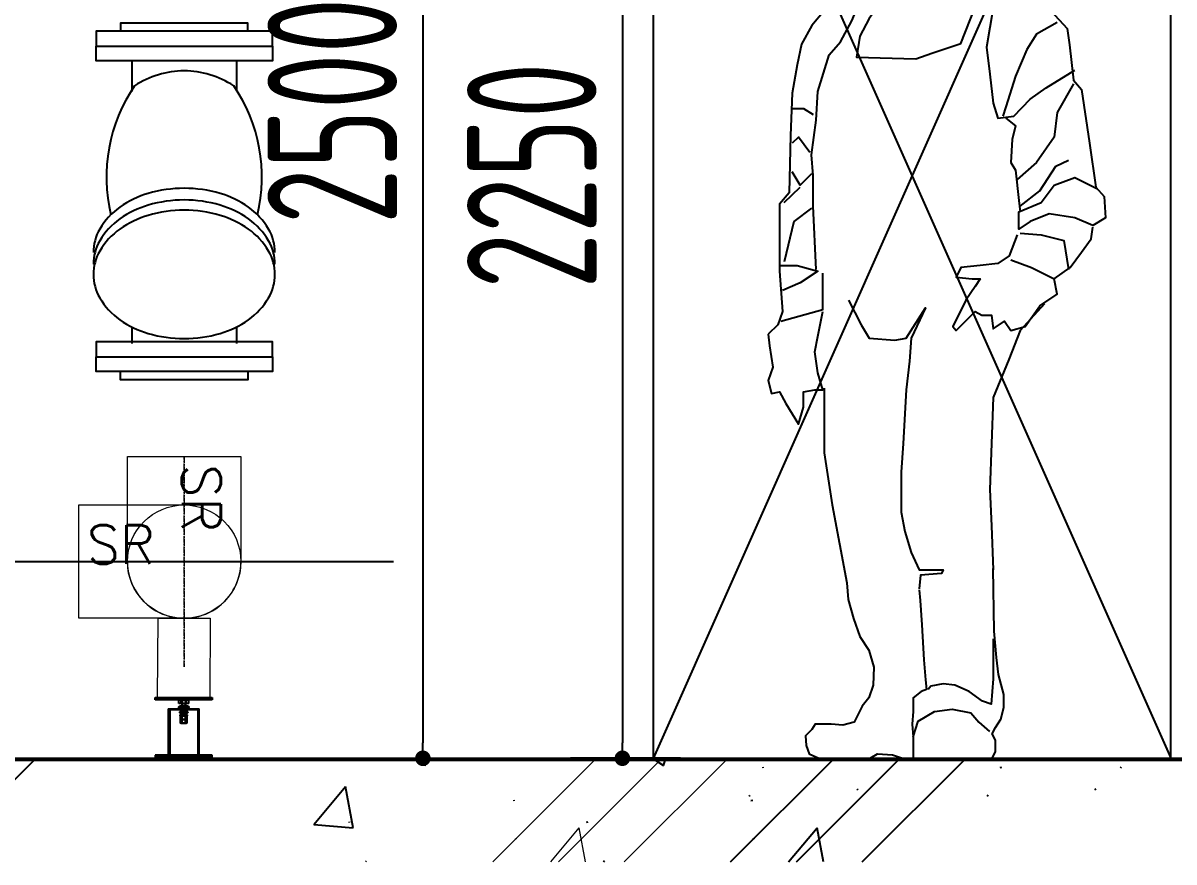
# Model space of a CAD drawing. Extents: x -181672 to 290600, y -29000 to 395522.
# Drawn here: x -98685 to -96462, y 34574 to 36194 of the extents above; entities that cross this region are included whole.
import ezdxf

# ---------------------------------------------------------------- set-up
doc = ezdxf.new("R2010")
doc.units = 0
doc.header["$LTSCALE"] = 10
doc.linetypes.add('XFM7P20PCW$0$CENTER', pattern=[2, 1.25, -0.25, 0.25, -0.25])
for name, color, linetype, lineweight in [('XFM7P20PCW$0$A-FLOR', 252, 'Continuous', 9), ('XFM7P20PCW$0$A-FLOR-1', 252, 'Continuous', 9), ('XFM7P20PCW$0$M-PIPE--2', 252, 'Continuous', 9)]:
    doc.layers.add(name, color=color, linetype=linetype, lineweight=lineweight)
for name, color, linetype in [('XFM7P20PCW$0$C.EQ', 252, 'Continuous'), ('XFM7P20PCW$0$M-CWTR-VAVE', 252, 'Continuous'), ('XFM7P20PCW$0$SH-LINE-252', 252, 'Continuous'), ('XFM7P20PCW$0$U-CV-DIM', 252, 'Continuous'), ('XFM7P20PCW$0$避震器', 252, 'Continuous')]:
    doc.layers.add(name, color=color, linetype=linetype)
doc.styles.add('XFM7P20PCW$0$PX-TEXT', font='isocp.shx', dxfattribs={"width": 0.7, "bigfont": 'chineset.shx'})
doc.styles.add('XFM7P20PCW$0$Standard', font='txt.shx', dxfattribs={"bigfont": 'chineset.shx'})
doc.dimstyles.new('XFM7P20PCW$0$PX-400', dxfattribs={"dimscale": 1000, "dimtxt": 0.25, "dimasz": 0.03, "dimexe": 0.1, "dimexo": 0.1, "dimgap": 0.05, "dimtad": 1, "dimdec": 0, "dimzin": 0, "dimdsep": 46, "dimtxsty": 'XFM7P20PCW$0$PX-TEXT', "dimblk": 'XFM7P20PCW$0$_Dot', "dimcen": 2, "dimclrd": 2, "dimclre": 1, "dimclrt": 4, "dimadec": 0, "dimazin": 0, "dimtfac": 1, "dimtdec": 0, "dimtix": 1, "dimtmove": 2, "dimatfit": 3, "dimfxl": 1, "dimtvp": 1, "dimtolj": 1, "dimtzin": 0, "dimarcsym": 0})

# ---------------------------------------------------------------- blocks, each defined once
blk = doc.blocks.new('XFM7P20PCW$0$_Dot')
at = {"color": 0, "linetype": 'ByBlock', "lineweight": -2}
blk.add_line((-0.5, 0), (-1, 0), dxfattribs=at)
at = {"color": 0, "linetype": 'ByBlock', "const_width": 0.5}
blk.add_lwpolyline([(-0.25, 0, 1), (0.25, 0, 1)], format="xyb", close=True, dxfattribs=at)
blk = doc.blocks.new('*D648')
at = {"layer": 'DEFPOINTS', "color": 0, "transparency": 16777216}
for p in [(-97912.8, 37274.5), (-98034.8, 34774.6), (-97912.8, 34774.6)]:
    blk.add_point(p, dxfattribs=at)
at = {"layer": 'XFM7P20PCW$0$U-CV-DIM', "color": 2, "lineweight": -2, "transparency": 16777216}
blk.add_line((-97912.8, 37244.5), (-97912.8, 34804.6), dxfattribs=at)
at = {"layer": 'XFM7P20PCW$0$U-CV-DIM', "color": 1, "lineweight": -2, "transparency": 16777216}
blk.add_line((-97934.8, 34774.6), (-97812.8, 34774.6), dxfattribs=at)
at = {"layer": 'XFM7P20PCW$0$U-CV-DIM', "color": 2, "lineweight": -2, "transparency": 16777216, "xscale": 30, "yscale": 30, "zscale": 30}
for p, rotation in [((-97912.8, 37274.5), 90), ((-97912.8, 34774.6), 270)]:
    blk.add_blockref('XFM7P20PCW$0$_Dot', p, dxfattribs=dict(at, rotation=rotation))
at = {"layer": 'XFM7P20PCW$0$U-CV-DIM', "color": 4, "transparency": 16777216, "insert": (-98087.9, 36024.6), "char_height": 250, "attachment_point": 5, "rotation": 90, "style": 'XFM7P20PCW$0$PX-TEXT'}
blk.add_mtext('\\A1;2500', dxfattribs=at)
blk = doc.blocks.new('XFM7P20PCW$0$A$C11510676')
at = {"layer": 'XFM7P20PCW$0$M-CWTR-VAVE', "linetype": 'ByBlock'}
for p, q in [((40438.4, -14663.7), (40406.8, -14663.7)), ((40952.4, -14663.7), (40893.2, -14663.7)), ((40438.4, -14865.3), (40406.8, -14865.3)), ((40952.4, -14865.3), (40896.6, -14865.3))]:
    blk.add_line(p, q, dxfattribs=at)
for points in [[(40380.9, -14934.8), (40352.4, -14934.8), (40352.4, -14594.3), (40380.9, -14594.3), (40380.9, -14934.8)], [(40380.9, -14934.8), (40409.5, -14934.8), (40409.5, -14594.3), (40380.9, -14594.3), (40380.9, -14934.8)], [(40980.9, -14934.8), (40952.4, -14934.8), (40952.4, -14594.3), (40980.9, -14594.3), (40980.9, -14934.8)], [(40980.9, -14934.8), (41009.5, -14934.8), (41009.5, -14594.3), (40980.9, -14594.3), (40980.9, -14934.8)], [(40352.4, -14887.5), (40336.5, -14887.5), (40336.5, -14641.5), (40352.4, -14641.5)], [(41009.5, -14887.5), (41025.4, -14887.5), (41025.4, -14641.5), (41009.5, -14641.5)]]:
    blk.add_lwpolyline(points, dxfattribs=at)
blk.add_lwpolyline([(40540, -14589.2, 0.133256), (40495, -14601.4, 0.106756), (40452.3, -14640.5, 0.082828), (40426, -14695.1, 0.071352), (40416, -14764.5, 0.071352), (40426, -14834, 0.082828), (40452.3, -14888.5, 0.106756), (40495, -14927.6, 0.133256), (40540, -14939.8, 0.133256), (40585, -14927.6, 0.106756), (40627.6, -14888.5, 0.082828), (40654, -14834, 0.071352), (40664, -14764.5, 0.071352), (40654, -14695.1, 0.082828), (40627.6, -14640.5, 0.106756), (40585, -14601.4, 0.133256)], format="xyb", close=True, dxfattribs=at)
for points in [[(40559.7, -14939.8, 0.133256), (40604.8, -14927.6, 0.106756), (40647.4, -14888.5, 0.082828), (40673.7, -14834, 0.071352), (40683.7, -14764.5, 0.071352), (40673.7, -14695.1, 0.082828), (40647.4, -14640.5, 0.106756), (40604.8, -14601.4, 0.133256), (40559.7, -14589.2, 0.133256)], [(40582.3, -14939.8, 0.133256), (40627.4, -14927.6, 0.106756), (40670, -14888.5, 0.082828), (40696.3, -14834, 0.071352), (40706.3, -14764.5, 0.071352), (40696.3, -14695.1, 0.082828), (40670, -14640.5, 0.106756), (40627.4, -14601.4, 0.133256), (40582.3, -14589.2, 0.133256)]]:
    blk.add_lwpolyline(points, format="xyb", dxfattribs=at)
for centre, radius, start, end in [((40727.9, -14927.2), 312.9, 55.6598, 103.449), ((40745.2, -14769.3), 188.2, 1.4539, 32.2502), ((40745.2, -14759.7), 188.2, 327.7498, 358.5461), ((40727.9, -14601.8), 312.9, 256.551, 304.3402)]:
    blk.add_arc(centre, radius, start, end, dxfattribs=at)
blk = doc.blocks.new('XFM7P20PCW$0$A$C5F2A0C79')
at = {"color": 1, "linetype": 'XFM7P20PCW$0$CENTER'}
for p, q in [((0, 203.2), (0, -203.2)), ((203.2, 0), (-203.2, 0))]:
    blk.add_line(p, q, dxfattribs=at)
at = {"color": 0}
blk.add_lwpolyline([(0, -109.5), (-203.2, -109.5), (-203.2, 109.5), (0, 109.5)], dxfattribs=at)
blk.add_arc((0, 0), 109.5, 270, 90, dxfattribs=at)
at = {"color": 0, "style": 'XFM7P20PCW$0$Standard'}
blk.add_text('SR', height=75, dxfattribs=at).set_placement((-188.3, -4.4))
blk = doc.blocks.new('XFM7P20PCW$0$A$C03461BB6')
at = {"color": 1, "linetype": 'XFM7P20PCW$0$CENTER'}
for p, q in [((0, 203.2), (0, -203.2)), ((203.2, 0), (-203.2, 0))]:
    blk.add_line(p, q, dxfattribs=at)
at = {"color": 0}
blk.add_lwpolyline([(0, -109.5), (-203.2, -109.5), (-203.2, 109.5), (0, 109.5)], dxfattribs=at)
blk.add_circle((0, 0), 109.5, dxfattribs=at)
at = {"color": 0, "style": 'XFM7P20PCW$0$Standard'}
blk.add_text('SR', height=75, dxfattribs=at).set_placement((-188.3, -4.4))
blk = doc.blocks.new('*D645')
at = {"layer": 'DEFPOINTS', "color": 0, "transparency": 16777216}
for p in [(-97193.3, 37024.7), (-97527.5, 34774.6), (-97315.3, 34774.6)]:
    blk.add_point(p, dxfattribs=at)
at = {"layer": 'XFM7P20PCW$0$U-CV-DIM', "color": 1, "lineweight": -2, "transparency": 16777216}
for p, q in [((-97293.3, 37024.7), (-97627.5, 37024.7)), ((-97415.3, 34774.6), (-97627.5, 34774.6))]:
    blk.add_line(p, q, dxfattribs=at)
at = {"layer": 'XFM7P20PCW$0$U-CV-DIM', "color": 2, "lineweight": -2, "transparency": 16777216}
blk.add_line((-97527.5, 36994.7), (-97527.5, 34804.6), dxfattribs=at)
at = {"layer": 'XFM7P20PCW$0$U-CV-DIM', "color": 2, "lineweight": -2, "transparency": 16777216, "xscale": 30, "yscale": 30, "zscale": 30}
for p, rotation in [((-97527.5, 37024.7), 90), ((-97527.5, 34774.6), 270)]:
    blk.add_blockref('XFM7P20PCW$0$_Dot', p, dxfattribs=dict(at, rotation=rotation))
at = {"layer": 'XFM7P20PCW$0$U-CV-DIM', "color": 4, "transparency": 16777216, "insert": (-97702.5, 35899.7), "char_height": 250, "attachment_point": 5, "rotation": 90, "style": 'XFM7P20PCW$0$PX-TEXT'}
blk.add_mtext('\\A1;2250', dxfattribs=at)
blk = doc.blocks.new('XFM7P20PCW$0$Man-180')
at = {"color": 0, "linetype": 'ByBlock'}
for p, q in [((-150.3, 1649.7), (-153.8, 1608.9)), ((-97.7, 1649.7), (-70, 1649.7)), ((-70, 1649.7), (-66.5, 1638.5)), ((42.2, 1608.9), (42.2, 1656.8)), ((-66.5, 1638.5), (-26.3, 1642)), ((-26.3, 1642), (-20.3, 1597.7)), ((-4.5, 1601.2), (7.9, 1638.5)), ((7.9, 1638.5), (17.4, 1642)), ((17.4, 1642), (13.9, 1571.7)), ((-153.8, 1608.9), (-162.7, 1590.6)), ((-20.3, 1597.7), (-4.5, 1601.2)), ((35.7, 1590.6), (42.2, 1608.9)), ((-162.7, 1590.6), (-153.8, 1571.7)), ((17.4, 1556.9), (35.7, 1590.6)), ((-153.8, 1571.7), (-144.4, 1538.6)), ((1.5, 1568.2), (-1.5, 1531.6)), ((-1.5, 1531.6), (17.4, 1556.9)), ((13.9, 1571.7), (1.5, 1568.2)), ((-144.4, 1538.6), (-128.5, 1527.4)), ((-128.5, 1527.4), (-107.2, 1527.4)), ((-1.5, 1531.6), (1.5, 1509.1)), ((-144.4, 1483.1), (-141.6, 1495.5)), ((-253, 714.7), (-253, 589.5)), ((-253, 589.5), (-237.6, 489.6)), ((-237.6, 489.6), (-209.4, 338.4)), ((-81.4, 41.3), (-81.4, -0.3))]:
    blk.add_line(p, q, dxfattribs=at)
for points in [[(-197, 1646.1), (-166.2, 1671.5), (-166.2, 1741.8), (-150.3, 1767.8), (-97.7, 1797.3), (-10.9, 1800.9), (20.3, 1782.6), (57.6, 1756.6), (63.5, 1715.8), (63.5, 1668), (32.7, 1660.9), (-4.5, 1656.8), (-72.9, 1653.2), (-194, 1646.1)], [(-100.7, 1789.7), (-119.6, 1741.8), (-125.5, 1697.5)], [(-97.7, 1682.8), (-97.7, 1730.6), (-78.9, 1764.3), (-66.5, 1793.8)], [(-156.8, 1671.5), (-147.3, 1712.3), (-140.9, 1771.4)], [(-97.7, 1527.4), (-103.7, 1502), (-162.7, 1490.8), (-194, 1479.6), (-253, 1443), (-276.8, 1415.1), (-296.8, 1378.9), (-305.6, 1339), (-315, 1284.1), (-318, 1202.6), (-321, 1091.5), (-339.8, 1069.7), (-339.8, 940.3), (-333.4, 862.9), (-342.8, 836.9), (-361.7, 818.6)], [(-268.4, 943.9), (-274.4, 1066.1), (-274.4, 1125.2), (-277.8, 1165.3), (-268.4, 1232.1), (-265.4, 1287.6), (-243.6, 1357.9), (-221.8, 1383.3), (-199.9, 1424.1), (-175.1, 1483.1), (-144.4, 1483.1), (-150.3, 1450), (-166.2, 1428.2), (-184.6, 1394.5), (-191, 1353.8), (-75.9, 1350.2), (-45.1, 1361.4), (10.9, 1379.8), (38.7, 1450), (54.6, 1502)], [(1.5, 1509.1), (54.6, 1502), (91.8, 1487.3), (184.6, 1443), (215.8, 1409.3), (220.6, 1377.3), (228.2, 1309.5), (243.6, 1291.2), (259, 1187.8), (271.4, 1102.7), (287.3, 1084.4), (290.2, 1043.7), (265.4, 1028.9), (231.2, 1043.7), (181.6, 1051.4), (144.4, 1036.6), (122.5, 1021.8), (122.5, 1054.9), (166.2, 1073.2), (191, 1106.3), (231.2, 1121.1), (274.9, 1099.2)], [(79.4, 1487.3), (60.5, 1372.7), (67, 1320.7), (72.9, 1265.2), (82.4, 1235.6), (113.1, 1239.8), (144.4, 1272.8), (175.6, 1294.7), (231.2, 1328.4)], [(197, 1420.5), (156.8, 1398.1), (137.9, 1368.5), (116.6, 1317.1), (97.7, 1258.1), (91.8, 1239.8)], [(228.2, 1302.4), (197, 1246.9), (191, 1199), (156.8, 1150.6), (119.6, 1117.5)], [(-315, 1254.5), (-293.2, 1254.5), (-274.4, 1243.3)], [(97.7, 1235.6), (116.6, 1220.9), (110.1, 1194.9), (107.2, 1150.6), (116.6, 1135.8), (122.5, 1076.8), (125.5, 1054.9)], [(-280.8, 1169.5), (-302.6, 1199), (-315, 1187.8)], [(125.5, 1066.1), (163.2, 1095.7), (194, 1143.5), (218.8, 1154.7)], [(-277.8, 1128.7), (-299.7, 1106.3), (-315, 1132.3)], [(-330.4, 1073.2), (-299.7, 1102.7)], [(-277.8, 1062), (-312.1, 1036.6)], [(-312.1, 1036.6), (-330.4, 958.6)], [(119.6, 1010.6), (104.2, 969.8), (82.4, 955.1), (48.1, 951.5), (10.9, 947.4), (1.5, 929.1), (32.7, 925.5), (48.1, 925.5), (38.7, 910.8), (20.3, 884.8), (-4.5, 833.4), (1.5, 825.7), (38.7, 862.9), (51.1, 855.3), (70, 855.3), (72.9, 829.3), (94.8, 844), (107.2, 825.7), (134.9, 833.4), (163.2, 873.6), (197, 896), (191, 925.5), (221.8, 947.4), (243.6, 976.9), (262.4, 1002.9), (265.4, 1025.4)], [(125.5, 1014.1), (166.2, 1010.6), (209.4, 999.4), (218.8, 943.9)], [(107.2, 962.2), (147.3, 947.4), (191, 925.5)], [(-336.9, 951.5), (-305.6, 951.5), (-265.4, 940.3), (-299.7, 917.9), (-333.4, 903.1)], [(-336.9, 844), (-256, 866.5), (-256, 936.8)], [(-206.4, 884.8), (-181.6, 836.9), (-166.2, 811), (-116.6, 807.4), (-94.8, 811), (-57.6, 870), (-85.3, 811), (-88.3, 766.7), (-94.8, 711.1), (-100.7, 607.8), (-104.2, 552.3), (-104.2, 474.9), (-97.7, 437.7), (-85.3, 397.5), (-70, 363.8), (-23.3, 363.8), (-26.3, 356.8), (-67, 353.2), (-70, 327.2)], [(172.2, 877.7), (125.5, 825.7), (103.7, 770.2), (72.9, 696.4), (70, 607.8), (66.5, 519.2), (70, 448.9), (72.9, 363.8)], [(-361.7, 818.6), (-358.7, 796.2), (-352.2, 755.4), (-361.7, 729.5), (-355.2, 704.1), (-339.8, 707.6), (-327.4, 685.2), (-302.6, 645), (-293.2, 678.1), (-293.2, 707.6), (-271.4, 711.1), (-256, 711.1), (-265.4, 744.2), (-271.4, 785), (-265.4, 814.5), (-256, 862.9)], [(-209.4, 338.4), (-206.9, 306.5), (-196.5, 269.9), (-184.6, 235.1), (-167.2, 208.5), (-157.3, 176), (-158.8, 141.2), (-167.2, 116.9), (-179.6, 100.4), (-188, 83.9), (-195, 69.7), (-217.3, 63.8), (-239.6, 65.6), (-270.4, 65.6), (-277.3, 55.5), (-289.2, 43.1), (-287.8, 24.8), (-282.3, 8.3), (-263.4, 0), (-164.2, 0), (-150.3, 8.3), (-121.1, 6.5), (-102.2, 0), (-71.4, 0), (71.4, 0), (77.9, 12.4), (77.9, 34.8), (71.4, 47.3), (77.9, 59.7), (88.3, 75.6), (93.8, 98), (93.8, 122.9), (83.3, 161.8), (79.9, 194.3), (74.9, 245.7), (72.9, 366.2)], [(-69.5, 325.4), (-68, 304.8), (-64.5, 257.5), (-61, 190.2), (-57.6, 151.2), (-55.6, 132.9), (-66, 128.8), (-81.4, 116.9), (-81.4, 90.4), (-83.3, 65.6), (-81.4, 41.3), (-71.4, 71.5), (-40.2, 90.4), (-6, 94.5), (30.3, 88), (45.6, 69.7), (66, 51.4)], [(72.9, 230.9), (72.9, 153.6), (69.5, 104.5), (52.6, 110.5), (26.8, 128.8), (-1, 141.2), (-23.3, 143.5), (-47.1, 139.4), (-52.6, 132.9)]]:
    blk.add_lwpolyline(points, dxfattribs=at)
blk = doc.blocks.new('XFM7P20PCW$0$A$C0813008A')
at = {"layer": 'XFM7P20PCW$0$避震器', "ltscale": 0.0002}
for p, q in [((11, 23.5), (-11, 23.5)), ((-11, 23.5), (-11, 22.6)), ((-11, 22.6), (11, 22.6)), ((-1.96, 21.18), (-1.96, 22.38)), ((-1.47, 22.6), (1.47, 22.6)), ((-0.98, 21.18), (-0.98, 22.38)), ((-0.8, 22.5), (-0.7, 22.6)), ((-0.8, 20.18), (-0.8, 22.5)), ((0.8, 22.5), (-0.8, 22.5)), ((-0.7, 22.6), (-0.7, 20.18)), ((-0.7, 22.6), (0.7, 22.6)), ((-0.68, 23.5), (-0.68, 22.6)), ((0.7, 22.6), (0.7, 20.18)), ((0.7, 22.6), (0.8, 22.5)), ((0.72, 23.5), (0.72, 22.6)), ((0.8, 22.5), (0.8, 20.18)), ((0.98, 21.18), (0.98, 22.38)), ((1.96, 21.18), (1.96, 22.38)), ((11, 22.6), (11, 23.5)), ((-6, 1.2), (-6, 19.2)), ((6, 19.2), (-6, 19.2)), ((-6, 18.7), (6, 18.7)), ((-5.4, 18.7), (-5.4, 1.2)), ((-2, 19.2), (-2, 19.96)), ((-1.96, 21.18), (1.96, 21.18)), ((-1.9, 19.6), (-1.9, 19.4)), ((-1.25, 19.4), (-1.9, 19.4)), ((1.7, 19.8), (-1.7, 19.8)), ((-1.62, 18), (-1.62, 17.75)), ((-1.25, 18), (-1.62, 18)), ((-1.51, 20.18), (1.43, 20.18)), ((-1.25, 19.4), (-1.25, 19.2)), ((-1.25, 19.2), (-1.25, 19.31)), ((-1.25, 18.7), (-1.25, 18)), ((-1.02, 19.8), (-1.02, 19.96)), ((-0.95, 18.7), (-0.95, 17.7)), ((-0.8, 14.78), (-0.8, 18.7)), ((-0.7, 18.7), (-0.7, 14.78)), ((0.6, 21.18), (-0.6, 21.18)), ((-0.6, 21.18), (-0.6, 20.18)), ((-0.6, 20.18), (0.6, 20.18)), ((0, 20.1), (0, 17.37)), ((0.6, 20.18), (0.6, 21.18)), ((0.7, 18.7), (0.7, 14.78)), ((0.8, 18.7), (0.8, 14.78)), ((0.94, 19.8), (0.94, 19.96)), ((0.95, 18.7), (0.95, 17.7)), ((1.9, 19.4), (1.25, 19.4)), ((1.25, 19.4), (1.25, 19.2)), ((1.25, 19.2), (1.25, 19.31)), ((1.25, 18.7), (1.25, 18)), ((1.62, 18), (1.25, 18)), ((1.62, 18), (1.62, 17.75)), ((1.9, 19.6), (1.9, 19.4)), ((1.92, 19.2), (1.92, 19.96)), ((5.4, 18.7), (5.4, 1.2)), ((6, 19.2), (6, 1.2)), ((1.58, 17.7), (-1.58, 17.7)), ((-1.46, 16.78), (1.54, 16.78)), ((-1.46, 16.48), (-1.46, 16.78)), ((1.54, 16.48), (-1.46, 16.48)), ((1.54, 15.03), (-1.46, 15.03)), ((-1.35, 15.15), (-1.35, 16.33)), ((-1.35, 13.7), (-1.35, 14.88)), ((1.08, 15), (-1, 15)), ((1.08, 13.55), (-1, 13.55)), ((-0.86, 16.48), (-0.86, 16.78)), ((-0.65, 15.15), (-0.65, 16.33)), ((-0.65, 13.7), (-0.65, 14.88)), ((0.73, 16.33), (0.73, 15.15)), ((0.73, 14.88), (0.73, 13.7)), ((0.94, 16.78), (0.94, 16.48)), ((1.42, 16.33), (1.42, 15.15)), ((1.42, 14.88), (1.42, 13.7)), ((1.54, 16.78), (1.54, 16.48)), ((-11, 1.2), (11, 1.2)), ((-11, 0), (-11, 1.2)), ((11, 0.6), (-11, 0.6)), ((11, 0), (-11, 0)), ((-10.2, 1.2), (-10.2, 0)), ((-8.8, 1.2), (-8.8, 0)), ((8.8, 1.2), (8.8, 0)), ((10.2, 1.2), (10.2, 0)), ((11, 1.2), (11, 0))]:
    blk.add_line(p, q, dxfattribs=at)
for centre, radius, start, end in [((-1.47, 21.94), 0.659, 41.9134, 138.0866), ((0, 20.29), 2.31, 64.8501, 115.1499), ((1.47, 21.94), 0.659, 41.9134, 138.0866), ((-1.51, 19.52), 0.659, 41.9134, 138.0866), ((-1.7, 19.6), 0.2, 90, 180), ((-0.04, 17.87), 2.31, 64.8501, 115.1499), ((1.43, 19.52), 0.659, 41.9134, 138.0866), ((1.7, 19.6), 0.2, 0, 90), ((-1.58, 17.75), 0.05, 180, 270), ((-1, 16.01), 0.475, 43.1736, 136.8264), ((-1, 15.48), 0.475, 223.1736, 316.8264), ((-1, 14.56), 0.475, 43.1736, 136.8264), ((-1, 14.03), 0.475, 223.1736, 316.8264), ((0.04, 14.81), 1.68, 65.5673, 114.4327), ((0.04, 16.68), 1.68, 245.5673, 294.4327), ((0.04, 13.36), 1.68, 65.5673, 114.4327), ((0.04, 15.23), 1.68, 245.5673, 294.4327), ((1.08, 16.01), 0.475, 43.1736, 136.8264), ((1.08, 15.48), 0.475, 223.1736, 316.8264), ((1.08, 14.56), 0.475, 43.1736, 136.8264), ((1.08, 14.03), 0.475, 223.1736, 316.8264), ((1.58, 17.75), 0.05, 270, 0)]:
    blk.add_arc(centre, radius, start, end, dxfattribs=at)
blk.add_point((0.7, 22.6), dxfattribs=at)
blk = doc.blocks.new('XFM7P20PCW$0$A$Cd4ff1465')
at = {"layer": 'XFM7P20PCW$0$SH-LINE-252'}
blk.add_line((339.827, 9.91), (0, 9.91), dxfattribs=at)
blk = doc.blocks.new('XFM7P20PCW')
h = blk.add_hatch()
h.set_pattern_fill('FP_2', color=256, style=0, pattern_type=2)
h.set_pattern_definition([(45, (-97947.9, 33690.9), (-898.03, 898.03), []), (45, (-97947.9, 33817.9), (-898.03, 898.03), []), (45, (-97947.9, 33944.9), (-898.03, 898.03), []), (50, (-97947.9, 33690.9), (910.92, -79.696), [95.25, -1047.75]), (355, (-97947.9, 33690.9), (-176.214, 955.284), [76.2, -838.2]), (100.451, (-97872, 33684.3), (734.71, 875.583), [80.95, -890.45]), (46.184, (-97947.9, 33944.9), (1355.395, -210.21), [142.88, -1571.62]), (96.636, (-97835, 33927.4), (1187.01, 1237.14), [121.42, -1335.68]), (351.184, (-97948, 33945), (1187.03, 1237.13), [114.3, -1257.3]), (21, (-97820.9, 33881.4), (758.07, -511.326), [95.25, -1047.75]), (326, (-97820.9, 33881.4), (309.01, 920.94), [76.2, -838.2]), (71.451, (-97757.8, 33838.8), (1067.085, 409.607), [80.95, -890.45]), (37.5, (-97947.93, 33690.93), (15.443, 422.775), [3.353, -824.687, 3.353, -847.547, -841.375]), (37.5, (-97947.93, 33690.93), (15.443, 422.775), [-1678.94, 3.353, -838.022]), (7.5, (-97947.93, 33690.93), (334.098, 500.903), [3.353, -481.787, 3.353, -805.637, -320.675]), (7.5, (-97947.93, 33690.93), (334.098, 500.903), [-1294.13, 3.353, -317.322]), (327.5, (-98231.14, 33690.93), (677.955, -28.645), [3.353, -314.147, 3.353, -2301.697]), (327.5, (-98231.14, 33690.93), (677.955, -28.645), [-320.853, -987.247, 3.353, -1311.097]), (317.5, (-98358.14, 33690.93), (740.647, 127.133), [3.353, -409.397, 3.353, -654.507, -933.45]), (317.5, (-98358.14, 33690.93), (740.647, 127.133), [-1070.61, 3.353, -930.097])])
h.paths.add_polyline_path([(-89864.9152, 34574.36688), (-84654.74831, 34574.36688), (-84654.74831, 34774.36688), (-102215.81633, 34774.36688), (-102215.81633, 34574.36688), (-90442.284, 34574.36688)])
at = {"layer": 'XFM7P20PCW$0$A-FLOR-1'}
h = blk.add_hatch(dxfattribs=at)
h.set_pattern_fill('FP_2', color=256, style=0, pattern_type=2)
h.set_pattern_definition([(45, (-98407.5, 33690.9), (-898, 898), []), (45, (-98407.5, 33817.9), (-898, 898), []), (45, (-98407.5, 33944.9), (-898, 898), []), (50, (-98407.45, 33690.9), (910.92, -79.7), [95.25, -1047.75]), (355, (-98407.45, 33690.9), (-176.2, 955.3), [76.2, -838.2]), (100.45, (-98331.5, 33684.3), (734.7, 875.6), [80.95, -890.45]), (46.184, (-98407.5, 33944.9), (1355.4, -210.2), [142.9, -1571.6]), (96.636, (-98294.5, 33927.4), (1187, 1237.1), [121.4, -1335.7]), (351.184, (-98407.5, 33945), (1187, 1237.1), [114.3, -1257.3]), (21, (-98280.45, 33881.4), (758.07, -511.33), [95.25, -1047.75]), (326, (-98280.45, 33881.4), (309, 920.94), [76.2, -838.2]), (71.45, (-98217.3, 33838.8), (1067.1, 409.6), [80.95, -890.45]), (37.5, (-98407.45, 33690.93), (15.443, 422.775), [3.35, -824.69, 3.35, -847.55, -841.375]), (37.5, (-98407.45, 33690.93), (15.443, 422.775), [-1678.94, 3.35, -838.02]), (7.5, (-98407.45, 33690.93), (334.1, 500.9), [3.35, -481.79, 3.35, -805.64, -320.675]), (7.5, (-98407.45, 33690.93), (334.1, 500.9), [-1294.13, 3.35, -317.32]), (327.5, (-98690.66, 33690.93), (677.955, -28.645), [3.35, -314.15, 3.35, -2301.7]), (327.5, (-98690.66, 33690.93), (677.955, -28.645), [-320.85, -987.25, 3.35, -1311.1]), (317.5, (-98817.66, 33690.93), (740.65, 127.13), [3.35, -409.4, 3.35, -654.51, -933.45]), (317.5, (-98817.66, 33690.93), (740.65, 127.13), [-1070.61, 3.35, -930.1])])
h.paths.add_polyline_path([(-98374.69299, 34574.36688), (-96541.39299, 34574.36688), (-96541.39299, 34774.36688), (-98374.69299, 34774.36688), (-98374.69299, 34647.14251)])
at = {"color": 1}
for p, q in [((-96468.46995, 37024.72556), (-97468.3525, 34774.19912)), ((-97468.3525, 37024.72556), (-96468.35253, 34774.72556))]:
    blk.add_line(p, q, dxfattribs=at)
for p, q in [((-99155.79795, 35154.36688), (-97969.7032, 35154.36688)), ((-83866.7507, 34774.36688), (-103341.39299, 34774.36688)), ((-83866.7507, 34774.36688), (-103341.39299, 34774.36688))]:
    blk.add_line(p, q)
blk.add_lwpolyline([(-96468.46995, 37024.72556), (-97468.3525, 37024.72556), (-97468.3525, 34774.19912), (-96468.46995, 34774.19912)], close=True, dxfattribs=at)
at = {"layer": 'XFM7P20PCW$0$A-FLOR'}
blk.add_line((-96541.39299, 34774.36688), (-98374.69299, 34774.36688), dxfattribs=at)
at = {"layer": 'XFM7P20PCW$0$M-PIPE--2'}
blk.add_lwpolyline([(-98424.33578, 35044.82938), (-98323.47195, 35044.82938), (-98324.26107, 34891.86688), (-98425.1249, 34891.86688)], close=True, dxfattribs=at)
for name, p, xscale, yscale, zscale in [('XFM7P20PCW$0$A$Cd4ff1465', (-103580.88255, 34472.85678), 30, 30, 30), ('XFM7P20PCW$0$A$C0813008A', (-98374.69299, 34774.36688), -5.000000000000005, 5.000000000000005, 5.000000000000005)]:
    blk.add_blockref(name, p, dxfattribs=dict(xscale=xscale, yscale=yscale, zscale=zscale))
at = {"layer": 'XFM7P20PCW$0$C.EQ', "color": 8}
blk.add_blockref('XFM7P20PCW$0$Man-180', (-96884.53306, 34774.63646), dxfattribs=at)
at = {"layer": 'XFM7P20PCW$0$M-PIPE--2'}
for name, p, rotation in [('XFM7P20PCW$0$A$C11510676', (-113138.42341, -4831.1285), 89.99999999999999), ('XFM7P20PCW$0$A$C5F2A0C79', (-98373.90387, 35154.36688), 270.0029901175728)]:
    blk.add_blockref(name, p, dxfattribs=dict(at, rotation=rotation))
blk.add_blockref('XFM7P20PCW$0$A$C03461BB6', (-98373.90387, 35154.36688), dxfattribs=at)
at = {"layer": 'XFM7P20PCW$0$U-CV-DIM'}
for base, p1, p2, picture, middle in [((-97912.83489, 34774.64381), (-97912.83489, 37274.49159), (-98034.84519, 34774.64381), '*D648', (-98087.8595, 36024.5677)), ((-97527.47218, 34774.64381), (-97193.27767, 37024.72556), (-97315.28796, 34774.64381), '*D645', (-97702.49679, 35899.68469))]:
    dim = blk.add_linear_dim(base=base, p1=p1, p2=p2, angle=90, dimstyle='XFM7P20PCW$0$PX-400', dxfattribs=at)
    dim.commit()
    dim.dimension.update_dxf_attribs({"geometry": picture, "text_midpoint": middle})

msp = doc.modelspace()

# ---------------------------------------------------------------- block references
msp.add_blockref('XFM7P20PCW', (0, 0))

doc.saveas('drawing.dxf')
